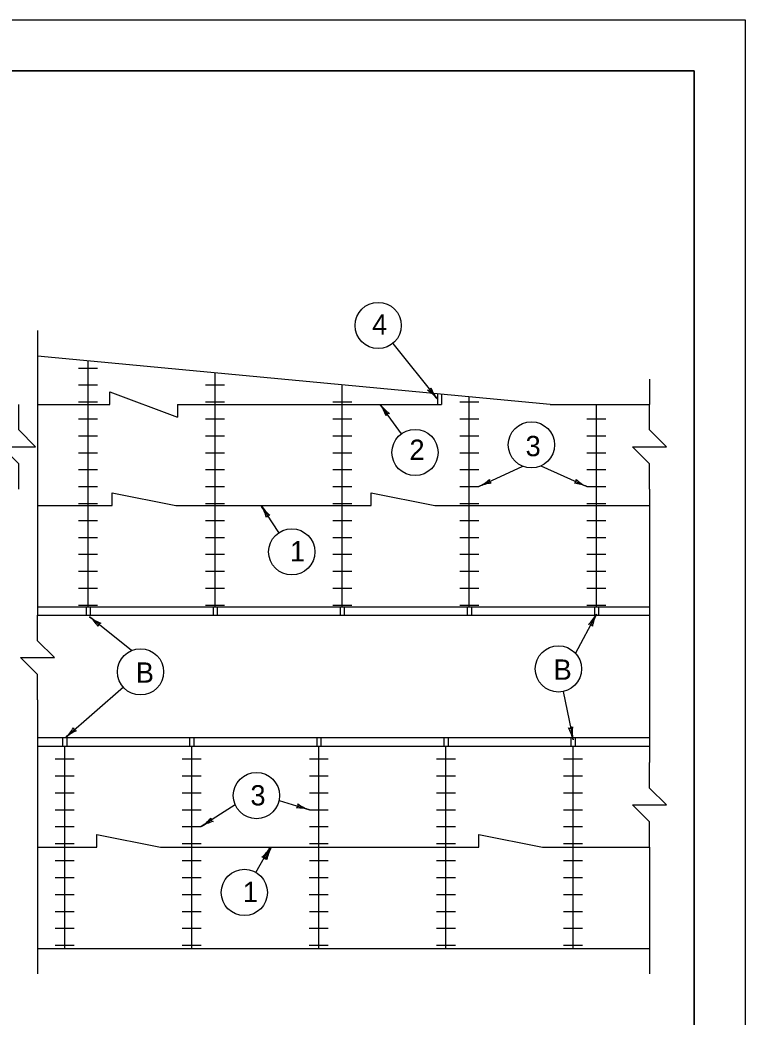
# Model space of a CAD drawing. Extents: x 1000 to 1036.3, y 1000 to 1022.
# Drawn here: x 1028.87 to 1036, y 1012.19 to 1022 of the extents above; entities that cross this region are included whole.
import ezdxf

# ---------------------------------------------------------------- set-up
doc = ezdxf.new("R2010")
doc.units = 0
for name, color, linetype in [('Level 1', 7, 'Continuous'), ('Level 10', 7, 'Continuous'), ('Level 11', 7, 'Continuous')]:
    doc.layers.add(name, color=color, linetype=linetype)

msp = doc.modelspace()

# ---------------------------------------------------------------- linework, layer by layer
at = {"layer": 'Level 1'}
for p, q in [((1029.0402, 1018.9436), (1029.0402, 1016.142)), ((1032.5342, 1018.8167), (1032.972, 1018.2712)), ((1034.0847, 1018.217), (1029.0402, 1018.6926)), ((1029.4444, 1018.5753), (1029.6312, 1018.5752)), ((1029.5379, 1016.225), (1029.5379, 1018.6457)), ((1030.7879, 1016.225), (1030.7879, 1018.5278)), ((1029.4444, 1018.4085), (1029.6312, 1018.4085)), ((1030.6944, 1018.4085), (1030.8812, 1018.4085)), ((1032.0379, 1016.225), (1032.0379, 1018.41)), ((1035.0596, 1018.467), (1035.0596, 1018.217)), ((1029.7508, 1018.217), (1029.7508, 1018.342)), ((1029.7508, 1018.342), (1030.4169, 1018.092)), ((1032.9743, 1018.3217), (1032.9743, 1018.217)), ((1033.0158, 1018.3177), (1033.0158, 1018.217)), ((1033.2879, 1016.225), (1033.2879, 1018.2921)), ((1029.0402, 1018.217), (1029.7508, 1018.217)), ((1029.4444, 1018.2419), (1029.6312, 1018.2419)), ((1030.4169, 1018.217), (1030.4169, 1018.092)), ((1030.4169, 1018.217), (1033.0158, 1018.217)), ((1030.6944, 1018.2419), (1030.8812, 1018.2419)), ((1031.9444, 1018.2419), (1032.1312, 1018.2419)), ((1032.6208, 1017.9285), (1032.4124, 1018.217)), ((1033.1943, 1018.2421), (1033.3811, 1018.242)), ((1033.2879, 1016.225), (1033.2879, 1018.217)), ((1034.0847, 1018.217), (1035.0596, 1018.217)), ((1034.5379, 1016.225), (1034.5379, 1018.217)), ((1029.4443, 1018.0753), (1029.6311, 1018.0752)), ((1030.6943, 1018.0753), (1030.8811, 1018.0752)), ((1031.9443, 1018.0753), (1032.1311, 1018.0752)), ((1033.1943, 1018.0753), (1033.3811, 1018.0752)), ((1034.4443, 1018.0753), (1034.6311, 1018.0752)), ((1029.4443, 1017.9086), (1029.6311, 1017.9086)), ((1030.6943, 1017.9086), (1030.8811, 1017.9086)), ((1031.9443, 1017.9086), (1032.1311, 1017.9086)), ((1033.1943, 1017.9086), (1033.3811, 1017.9086)), ((1034.4443, 1017.9086), (1034.6311, 1017.9086)), ((1029.4444, 1017.7419), (1029.6312, 1017.7419)), ((1030.6944, 1017.7419), (1030.8812, 1017.7419)), ((1031.9444, 1017.7419), (1032.1312, 1017.7419)), ((1033.1944, 1017.7419), (1033.3812, 1017.7419)), ((1034.4444, 1017.7419), (1034.6312, 1017.7419)), ((1033.3811, 1017.4086), (1033.8128, 1017.6085)), ((1033.99, 1017.6111), (1034.4443, 1017.4086)), ((1029.4444, 1017.5752), (1029.6312, 1017.5752)), ((1030.6944, 1017.5752), (1030.8812, 1017.5752)), ((1031.9444, 1017.5752), (1032.1312, 1017.5752)), ((1033.1944, 1017.5752), (1033.3812, 1017.5752)), ((1034.4444, 1017.5752), (1034.6312, 1017.5752)), ((1029.4443, 1017.4086), (1029.6311, 1017.4086)), ((1030.6943, 1017.4086), (1030.8811, 1017.4086)), ((1031.9443, 1017.4086), (1032.1311, 1017.4086)), ((1033.1943, 1017.4086), (1033.3811, 1017.4086)), ((1034.4443, 1017.4086), (1034.6311, 1017.4086)), ((1029.7767, 1017.221), (1029.7767, 1017.346)), ((1029.7767, 1017.346), (1030.4017, 1017.221)), ((1032.3241, 1017.221), (1032.3241, 1017.346)), ((1032.3241, 1017.346), (1032.9491, 1017.221)), ((1035.0596, 1017.3837), (1035.0596, 1014.6928)), ((1029.0402, 1017.221), (1029.7767, 1017.221)), ((1029.4443, 1017.2419), (1029.6311, 1017.2419)), ((1030.4017, 1017.221), (1032.3241, 1017.221)), ((1030.6943, 1017.2419), (1030.8811, 1017.2419)), ((1031.4157, 1016.9558), (1031.2404, 1017.221)), ((1031.9443, 1017.2419), (1032.1311, 1017.2419)), ((1032.9491, 1017.221), (1035.0596, 1017.221)), ((1033.1943, 1017.2419), (1033.3811, 1017.2419)), ((1034.4443, 1017.2419), (1034.6311, 1017.2419)), ((1029.4443, 1017.0752), (1029.6311, 1017.0752)), ((1030.6943, 1017.0752), (1030.8811, 1017.0752)), ((1031.9443, 1017.0752), (1032.1311, 1017.0752)), ((1033.1943, 1017.0752), (1033.3811, 1017.0752)), ((1034.4443, 1017.0752), (1034.6311, 1017.0752)), ((1029.4443, 1016.9086), (1029.631, 1016.9086)), ((1030.6943, 1016.9086), (1030.881, 1016.9086)), ((1031.9443, 1016.9086), (1032.131, 1016.9086)), ((1033.1943, 1016.9086), (1033.381, 1016.9086)), ((1034.4443, 1016.9086), (1034.631, 1016.9086)), ((1029.4443, 1016.742), (1029.631, 1016.742)), ((1030.6943, 1016.742), (1030.881, 1016.742)), ((1031.9443, 1016.742), (1032.131, 1016.742)), ((1033.1943, 1016.742), (1033.381, 1016.742)), ((1034.4443, 1016.742), (1034.631, 1016.742)), ((1029.4443, 1016.5752), (1029.6311, 1016.5752)), ((1030.6943, 1016.5752), (1030.8811, 1016.5752)), ((1031.9443, 1016.5752), (1032.1311, 1016.5752)), ((1033.1943, 1016.5752), (1033.3811, 1016.5752)), ((1034.4443, 1016.5752), (1034.6311, 1016.5752)), ((1029.4443, 1016.4087), (1029.6311, 1016.4087)), ((1030.6943, 1016.4087), (1030.8811, 1016.4087)), ((1031.9443, 1016.4087), (1032.1311, 1016.4087)), ((1033.1943, 1016.4087), (1033.3811, 1016.4087)), ((1034.4443, 1016.4087), (1034.6311, 1016.4087)), ((1029.0402, 1016.225), (1035.0596, 1016.225)), ((1029.4443, 1016.242), (1029.631, 1016.2419)), ((1029.518, 1016.225), (1029.518, 1016.1443)), ((1029.558, 1016.225), (1029.558, 1016.1443)), ((1030.6943, 1016.242), (1030.881, 1016.2419)), ((1030.768, 1016.225), (1030.768, 1016.1443)), ((1030.808, 1016.225), (1030.808, 1016.1443)), ((1031.9443, 1016.242), (1032.131, 1016.2419)), ((1032.0179, 1016.225), (1032.0179, 1016.1443)), ((1032.0579, 1016.225), (1032.0579, 1016.1443)), ((1033.1943, 1016.242), (1033.381, 1016.2419)), ((1033.2679, 1016.225), (1033.2679, 1016.1443)), ((1033.3079, 1016.225), (1033.3079, 1016.1443)), ((1034.4443, 1016.242), (1034.631, 1016.2419)), ((1034.518, 1016.225), (1034.518, 1016.1443)), ((1034.558, 1016.225), (1034.558, 1016.1443)), ((1029.0402, 1016.142), (1035.0596, 1016.142)), ((1029.9647, 1015.7949), (1029.553, 1016.1282)), ((1034.3323, 1015.7673), (1034.5387, 1016.1537)), ((1029.8853, 1015.4335), (1029.3147, 1014.9367)), ((1034.2101, 1015.3918), (1034.3086, 1014.9167)), ((1029.0402, 1015.3087), (1029.0402, 1012.6135)), ((1029.0402, 1014.9385), (1035.0596, 1014.9385)), ((1029.0402, 1014.8555), (1035.0596, 1014.8555)), ((1029.2873, 1014.9385), (1029.2873, 1014.8555)), ((1029.3081, 1012.8635), (1029.3081, 1014.8555)), ((1029.3288, 1014.9385), (1029.3288, 1014.8555)), ((1030.5373, 1014.9385), (1030.5373, 1014.8555)), ((1030.5581, 1012.8635), (1030.5581, 1014.8555)), ((1030.5581, 1012.8635), (1030.5581, 1014.8555)), ((1030.5788, 1014.9385), (1030.5788, 1014.8555)), ((1031.7873, 1014.9385), (1031.7873, 1014.8555)), ((1031.8081, 1012.8635), (1031.8081, 1014.8555)), ((1031.8288, 1014.9385), (1031.8288, 1014.8555)), ((1033.0373, 1014.9385), (1033.0373, 1014.8555)), ((1033.0581, 1012.8635), (1033.0581, 1014.8555)), ((1033.0788, 1014.9385), (1033.0788, 1014.8555)), ((1034.2873, 1014.9385), (1034.2873, 1014.8555)), ((1034.3081, 1012.8635), (1034.3081, 1014.8555)), ((1034.3288, 1014.9385), (1034.3288, 1014.8555)), ((1029.2146, 1014.7292), (1029.4013, 1014.7292)), ((1030.4646, 1014.7292), (1030.6513, 1014.7292)), ((1031.7146, 1014.7292), (1031.9013, 1014.7292)), ((1032.9646, 1014.7292), (1033.1513, 1014.7292)), ((1034.2146, 1014.7292), (1034.4013, 1014.7292)), ((1029.2145, 1014.5625), (1029.4012, 1014.5624)), ((1030.4645, 1014.5625), (1030.6512, 1014.5624)), ((1031.7145, 1014.5625), (1031.9012, 1014.5624)), ((1032.9645, 1014.5625), (1033.1512, 1014.5624)), ((1034.2145, 1014.5625), (1034.4012, 1014.5624)), ((1029.2146, 1014.3958), (1029.4013, 1014.3958)), ((1030.4646, 1014.3958), (1030.6513, 1014.3958)), ((1031.7146, 1014.3958), (1031.9013, 1014.3958)), ((1032.9646, 1014.3958), (1033.1513, 1014.3958)), ((1034.2146, 1014.3958), (1034.4013, 1014.3958)), ((1030.986, 1014.2765), (1030.6512, 1014.0624)), ((1031.4167, 1014.3211), (1031.7146, 1014.2292)), ((1029.2146, 1014.2292), (1029.4013, 1014.2292)), ((1030.4646, 1014.2292), (1030.6513, 1014.2292)), ((1031.7146, 1014.2292), (1031.9013, 1014.2292)), ((1032.9646, 1014.2292), (1033.1513, 1014.2292)), ((1034.2146, 1014.2292), (1034.4013, 1014.2292)), ((1029.2145, 1014.0624), (1029.4012, 1014.0624)), ((1030.4645, 1014.0624), (1030.6512, 1014.0624)), ((1031.7145, 1014.0624), (1031.9012, 1014.0624)), ((1032.9645, 1014.0624), (1033.1512, 1014.0624)), ((1034.2145, 1014.0624), (1034.4012, 1014.0624)), ((1029.6256, 1013.8595), (1029.6256, 1013.9845)), ((1029.6256, 1013.9845), (1030.2506, 1013.8595)), ((1033.3829, 1013.8595), (1033.3829, 1013.9845)), ((1033.3829, 1013.9845), (1034.0079, 1013.8595)), ((1029.2145, 1013.8958), (1029.4012, 1013.8958)), ((1030.4645, 1013.8958), (1030.6512, 1013.8958)), ((1031.7145, 1013.8958), (1031.9012, 1013.8958)), ((1032.9645, 1013.8958), (1033.1512, 1013.8958)), ((1034.2145, 1013.8958), (1034.4012, 1013.8958)), ((1029.0402, 1013.8595), (1029.6256, 1013.8595)), ((1030.2506, 1013.8595), (1033.3829, 1013.8595)), ((1031.1879, 1013.6128), (1031.3287, 1013.8595)), ((1034.0079, 1013.8595), (1035.0596, 1013.8595)), ((1035.0596, 1013.8595), (1035.0596, 1012.6135)), ((1029.2145, 1013.7292), (1029.4012, 1013.7292)), ((1030.4645, 1013.7292), (1030.6512, 1013.7292)), ((1031.7145, 1013.7292), (1031.9012, 1013.7292)), ((1032.9645, 1013.7292), (1033.1512, 1013.7292)), ((1034.2145, 1013.7292), (1034.4012, 1013.7292)), ((1029.2144, 1013.5624), (1029.4012, 1013.5624)), ((1030.4644, 1013.5624), (1030.6512, 1013.5624)), ((1031.7144, 1013.5624), (1031.9012, 1013.5624)), ((1032.9644, 1013.5624), (1033.1512, 1013.5624)), ((1034.2144, 1013.5624), (1034.4012, 1013.5624)), ((1029.2144, 1013.3958), (1029.4012, 1013.3958)), ((1030.4644, 1013.3958), (1030.6512, 1013.3958)), ((1031.7144, 1013.3958), (1031.9012, 1013.3958)), ((1032.9644, 1013.3958), (1033.1512, 1013.3958)), ((1034.2144, 1013.3958), (1034.4012, 1013.3958)), ((1029.2145, 1013.2292), (1029.4012, 1013.2291)), ((1030.4645, 1013.2292), (1030.6512, 1013.2291)), ((1031.7145, 1013.2292), (1031.9012, 1013.2291)), ((1032.9645, 1013.2292), (1033.1512, 1013.2291)), ((1034.2145, 1013.2292), (1034.4012, 1013.2291)), ((1029.2143, 1013.0625), (1029.4011, 1013.0625)), ((1030.4643, 1013.0625), (1030.6511, 1013.0625)), ((1031.7143, 1013.0625), (1031.9011, 1013.0625)), ((1032.9643, 1013.0625), (1033.1511, 1013.0625)), ((1034.2143, 1013.0625), (1034.4011, 1013.0625)), ((1029.2144, 1012.8958), (1029.4012, 1012.8958)), ((1030.4644, 1012.8958), (1030.6512, 1012.8958)), ((1031.7144, 1012.8958), (1031.9012, 1012.8958)), ((1032.9644, 1012.8958), (1033.1512, 1012.8958)), ((1034.2144, 1012.8958), (1034.4012, 1012.8958)), ((1029.0402, 1012.8635), (1035.0596, 1012.8635))]:
    msp.add_line(p, q, dxfattribs=at)
for points in [[(1028.8559, 1017.3837), (1028.8559, 1017.6337), (1028.6892, 1017.8003), (1029.0226, 1017.8003), (1028.8559, 1017.967), (1028.8559, 1018.217)], [(1035.0596, 1017.3837), (1035.0596, 1017.6337), (1034.8929, 1017.8003), (1035.2262, 1017.8003), (1035.0596, 1017.967), (1035.0596, 1018.217)], [(1029.0402, 1015.3087), (1029.0402, 1015.5587), (1028.8735, 1015.7253), (1029.2068, 1015.7253), (1029.0402, 1015.892), (1029.0402, 1016.142)], [(1035.0596, 1013.8595), (1035.0596, 1014.1095), (1034.8929, 1014.2762), (1035.2262, 1014.2762), (1035.0596, 1014.4428), (1035.0596, 1014.6928)]]:
    msp.add_lwpolyline(points, dxfattribs=at)
for centre in [(1032.3918, 1018.994), (1033.8983, 1017.8193), (1032.7539, 1017.7441), (1031.5412, 1016.7661), (1034.1639, 1015.6145), (1030.0542, 1015.5858), (1031.1942, 1014.3681), (1031.0753, 1013.4152)]:
    msp.add_circle(centre, 0.2274, dxfattribs=at)
for centre, radius, start, end in [((1032.879, 1018.3871), 0.0313, 267.52609, 349.64278), ((1033.2769, 1018.5159), 0.3909, 200.09865, 218.74538), ((1032.6671, 1018.0265), 0.3909, 38.75149, 57.42027), ((1032.7294, 1018.4459), 0.3909, 215.8218, 215.83403), ((1032.7294, 1018.4459), 0.3909, 215.83403, 234.50281), ((1032.0955, 1017.9881), 0.3909, 17.18119, 35.82792), ((1032.6671, 1018.0265), 0.3909, 38.73926, 38.75149), ((1032.4994, 1018.0965), 0.0313, 84.60863, 166.72532), ((1033.2168, 1017.7633), 0.3909, 294.83638, 294.84861), ((1033.2168, 1017.7633), 0.3909, 294.84861, 313.51739), ((1033.5454, 1017.0538), 0.3909, 96.19576, 114.84249), ((1033.516, 1017.471), 0.0313, 163.6232, 245.7399), ((1034.3086, 1017.4691), 0.0313, 294.74835, 16.86504), ((1034.2852, 1017.0515), 0.3909, 65.97375, 84.64254), ((1034.6035, 1017.7656), 0.3909, 227.32091, 245.96764), ((1034.2852, 1017.0515), 0.3909, 65.96153, 65.97375), ((1031.5665, 1017.4366), 0.3909, 213.46123, 213.47345), ((1031.5665, 1017.4366), 0.3909, 213.47345, 232.14223), ((1030.9143, 1017.0054), 0.3909, 14.82061, 33.46734), ((1031.3224, 1017.097), 0.0313, 82.24805, 164.36474), ((1029.7989, 1016.432), 0.3909, 231.00279, 231.01501), ((1029.7989, 1016.432), 0.3909, 231.01501, 249.68379), ((1029.3071, 1015.8243), 0.3909, 32.36217, 51.0089), ((1034.1939, 1016.3379), 0.3909, 313.23171, 331.87844), ((1034.8836, 1015.9694), 0.3909, 151.88455, 170.55334), ((1034.8836, 1015.9694), 0.3909, 151.87233, 151.88455), ((1029.6685, 1016.0346), 0.0313, 99.78961, 181.9063), ((1034.4687, 1016.0226), 0.0313, 20.65915, 102.77584), ((1034.2784, 1015.0623), 0.0313, 240.48989, 322.60659), ((1034.6914, 1014.9961), 0.3909, 173.06245, 191.70918), ((1029.0528, 1015.2269), 0.3909, 312.05803, 330.72681), ((1029.5765, 1014.6464), 0.3909, 113.40519, 132.05192), ((1029.4251, 1015.0362), 0.0313, 180.83263, 262.94932), ((1033.9258, 1014.8374), 0.3909, 11.71529, 30.38408), ((1029.0528, 1015.2269), 0.3909, 312.04581, 312.05803), ((1033.9258, 1014.8374), 0.3909, 11.70307, 11.71529), ((1031.5725, 1014.273), 0.0313, 301.62796, 23.74465), ((1031.8298, 1014.6027), 0.3909, 234.20052, 252.84725), ((1031.5993, 1013.8556), 0.3909, 72.85336, 91.52214), ((1031.5993, 1013.8556), 0.3909, 72.84113, 72.85336), ((1030.4406, 1014.3918), 0.3909, 302.58799, 302.60022), ((1030.4406, 1014.3918), 0.3909, 302.60022, 321.269), ((1030.8619, 1013.7331), 0.3909, 103.94738, 122.59411), ((1030.7765, 1014.1425), 0.0313, 171.37481, 253.49151), ((1030.9892, 1014.0533), 0.3909, 311.63146, 330.27819), ((1031.0005, 1014.0513), 0.3909, 311.63528, 330.28201), ((1031.6683, 1013.6657), 0.3909, 150.2843, 168.95308), ((1031.6796, 1013.6637), 0.3909, 150.28813, 168.95691), ((1031.6683, 1013.6657), 0.3909, 150.27208, 150.2843), ((1031.6796, 1013.6637), 0.3909, 150.2759, 150.28813), ((1031.255, 1013.7304), 0.0313, 19.0589, 101.17559), ((1031.2664, 1013.7284), 0.0313, 19.06272, 101.17942)]:
    msp.add_arc(centre, radius, start, end, dxfattribs=at)
at = {"layer": 'Level 10'}
for p, q in [((1000, 1022), (1036, 1022)), ((1036, 1022), (1036, 1000)), ((1007, 1021.5), (1035.5, 1021.5)), ((1035.5, 1021.5), (1035.5, 1000.5))]:
    msp.add_line(p, q, dxfattribs=at)
at = {"layer": 'Level 11'}
msp.add_lwpolyline([(1007, 1000.5), (1035.5, 1000.5), (1035.5, 1021.5), (1007, 1021.5)], close=True, dxfattribs=at)

# ---------------------------------------------------------------- texts
at = {"layer": 'Level 1'}
for s, p in [('4', (1032.3316, 1018.9024)), ('3', (1033.8414, 1017.7075)), ('2', (1032.6992, 1017.6709)), ('1', (1031.5237, 1016.6724)), ('B', (1030.0072, 1015.4788)), ('B', (1034.1169, 1015.5075)), ('3', (1031.135, 1014.271)), ('1', (1031.0607, 1013.3206))]:
    msp.add_text(s, height=0.2, dxfattribs=at).set_placement(p)

doc.saveas('drawing.dxf')
